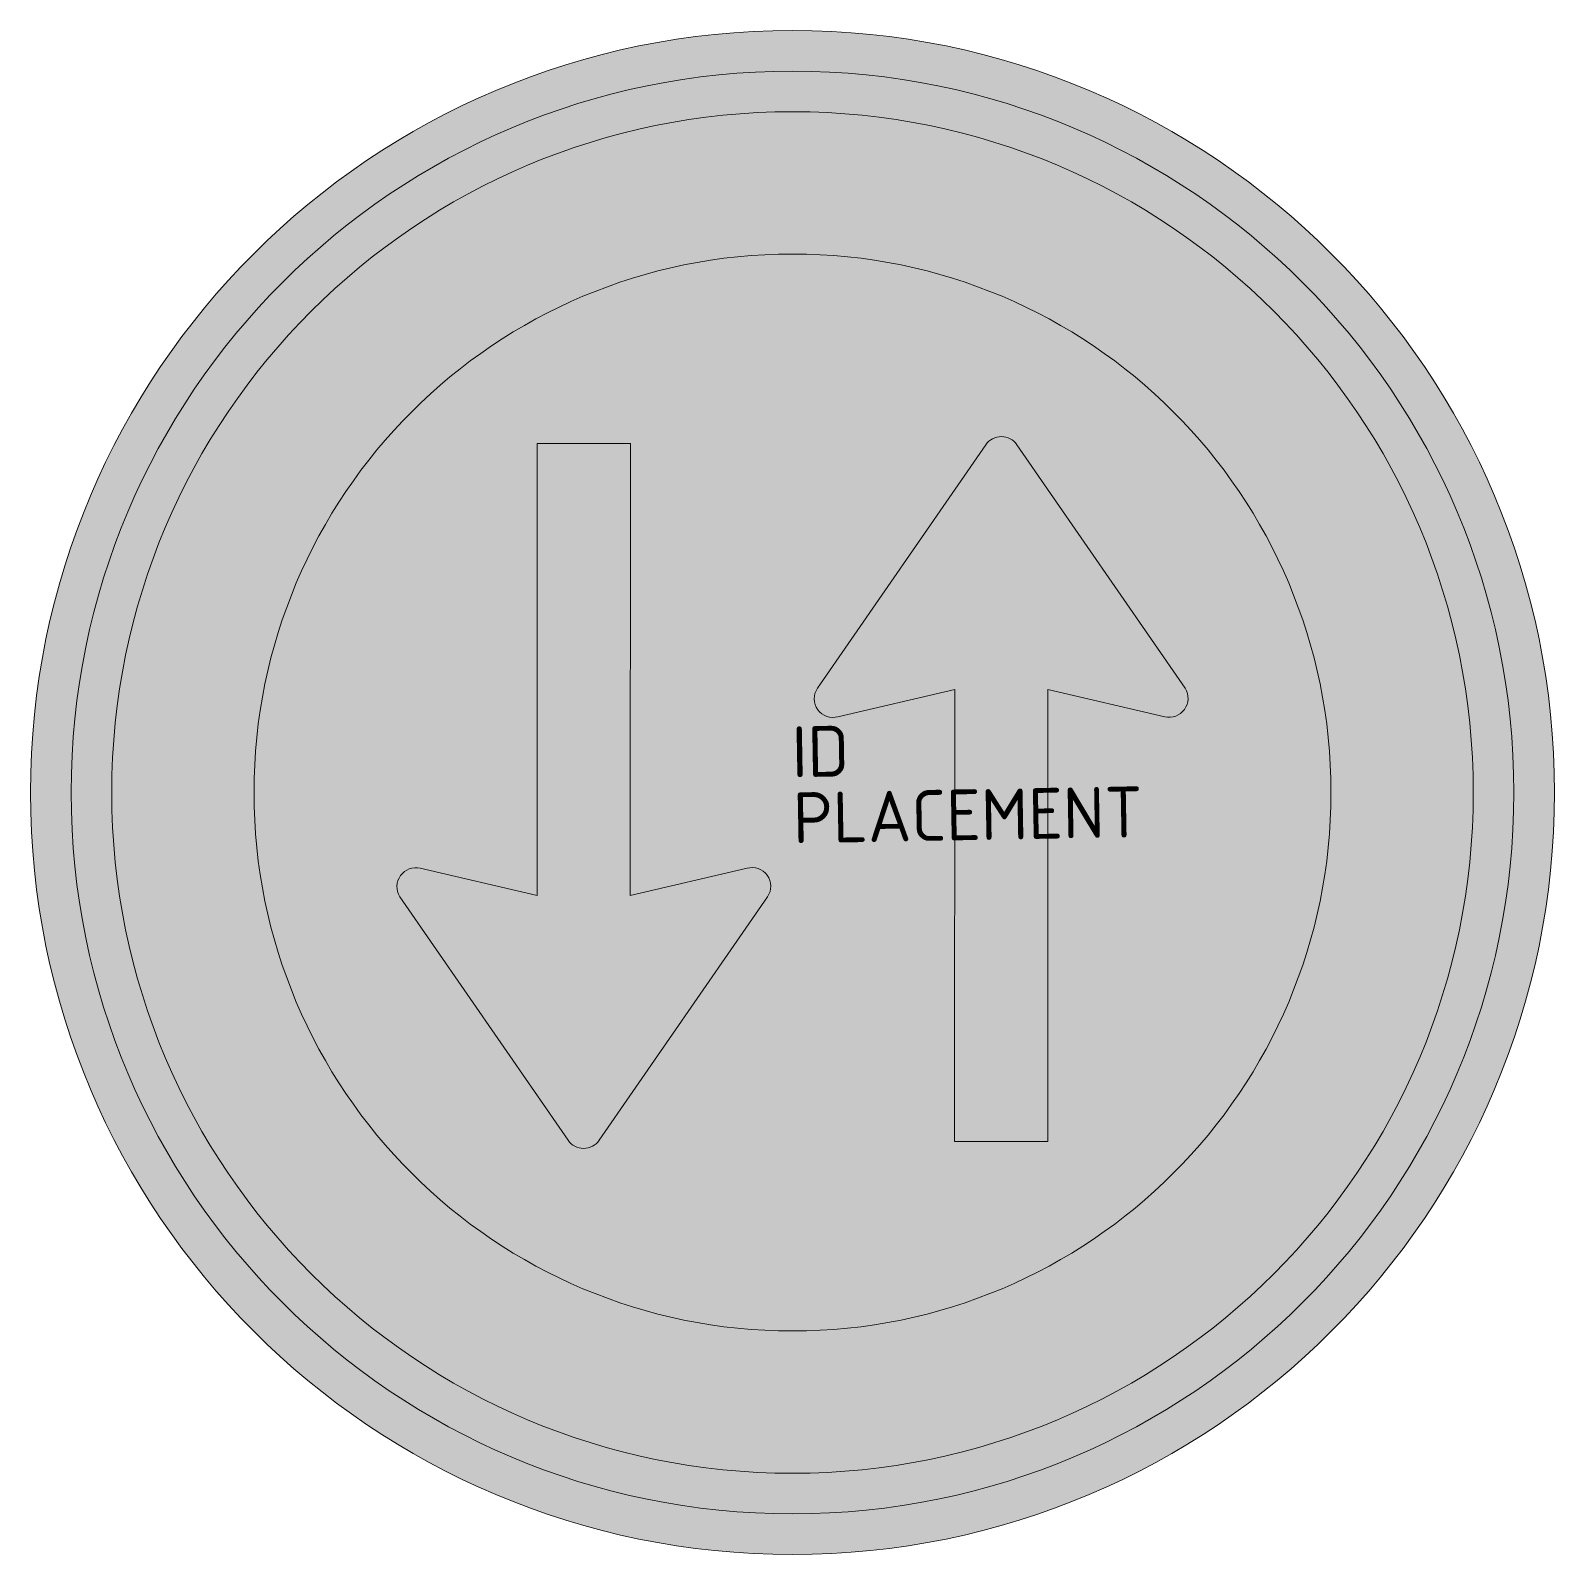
# Model space of a CAD drawing. Extents: x -3.75 to 3.75, y -3.75 to 3.75.
import ezdxf
from ezdxf.enums import TextEntityAlignment as Align

# ---------------------------------------------------------------- set-up
doc = ezdxf.new("R2010")
doc.units = 0
doc.styles.add('NLCS-ISO', font='NLCS-ISO.ttf', dxfattribs={"height": 0.25})

msp = doc.modelspace()

# ---------------------------------------------------------------- hatches: boundary and pattern name
at = {"true_color": 0xbb1e10}
h = msp.add_hatch(color=22, dxfattribs=at)
h.dxf.hatch_style = 1
h.paths.add_polyline_path([(-3.75, 0), (-3.55, 0, -1), (3.55, 0), (3.75, 0, 1)])
at = {"true_color": 0xf1f0ea}
h = msp.add_hatch(color=7, dxfattribs=at)
h.dxf.hatch_style = 1
h.paths.add_polyline_path([(-3.55, 0), (-3.35, 0, -1), (3.35, 0), (3.55, 0, 1)])
at = {"true_color": 0xbb1e10}
h = msp.add_hatch(color=22, dxfattribs=at)
h.dxf.hatch_style = 1
h.paths.add_polyline_path([(-3.35, 0), (-2.65, 0, -1), (2.65, 0), (3.35, 0, 1)])
at = {"true_color": 0xf1f0ea}
h = msp.add_hatch(color=7, dxfattribs=at)
h.dxf.hatch_style = 1
h.paths.add_polyline_path([(-2.65, 0, 1), (2.65, 0, 1)])
h.paths.add_polyline_path([(0.9517, 1.7114, -0.524376), (1.1045, 1.7114), (1.9325, 0.513, -0.668412), (1.8316, 0.3724), (1.257, 0.5071), (1.2565, -1.7181), (0.798, -1.7179), (0.7985, 0.5072), (0.2239, 0.3728, -0.704279), (0.123, 0.5135)], flags=16)
h.paths.add_polyline_path([(-0.7985, -0.5072), (-0.2239, -0.3728, -0.704279), (-0.123, -0.5135), (-0.9517, -1.7114, -0.524376), (-1.1045, -1.7114), (-1.9325, -0.513, -0.668412), (-1.8316, -0.3724), (-1.257, -0.5071), (-1.2565, 1.7181), (-0.798, 1.7179)], flags=16)
at = {"true_color": 0xbb1e10}
h = msp.add_hatch(color=22, dxfattribs=at)
h.dxf.hatch_style = 1
h.paths.add_polyline_path([(1.1045, 1.7114, 0.524376), (0.9517, 1.7114), (0.123, 0.5135, 0.704279), (0.2239, 0.3728), (0.7985, 0.5072), (0.798, -1.7179), (1.2565, -1.7181), (1.257, 0.5071), (1.8316, 0.3724, 0.704269), (1.9273, 0.5205)])
at = {"true_color": 0x2a292a}
h = msp.add_hatch(color=250, dxfattribs=at)
h.dxf.hatch_style = 1
h.paths.add_polyline_path([(-0.798, 1.7179), (-1.2565, 1.7181), (-1.257, -0.5071), (-1.8316, -0.3724, 0.704269), (-1.9273, -0.5205), (-1.1045, -1.7114, 0.524376), (-0.9517, -1.7114), (-0.123, -0.5135, 0.704279), (-0.2239, -0.3728), (-0.7985, -0.5072)])
at = {"true_color": 0xbb1e10}
h = msp.add_hatch(color=22, dxfattribs=at)
h.dxf.hatch_style = 1
h.paths.add_polyline_path([(3.75, 0), (3.55, 0, -1), (-3.55, 0), (-3.75, 0, 1)])
at = {"true_color": 0xf1f0ea}
h = msp.add_hatch(color=7, dxfattribs=at)
h.dxf.hatch_style = 1
h.paths.add_polyline_path([(3.55, 0), (3.35, 0, -1), (-3.35, 0), (-3.55, 0, 1)])
at = {"true_color": 0xbb1e10}
h = msp.add_hatch(color=22, dxfattribs=at)
h.dxf.hatch_style = 1
h.paths.add_polyline_path([(3.35, 0), (2.65, 0, -1), (-2.65, 0), (-3.35, 0, 1)])

# ---------------------------------------------------------------- linework, layer by layer
at = {"color": 22, "lineweight": 0, "true_color": 0xbb1e10}
msp.add_lwpolyline([(1.2565, -1.7181), (1.257, 0.5071), (1.8316, 0.3724, 0.668412), (1.9325, 0.513), (1.1045, 1.7114, 0.52438), (0.9517, 1.7114), (0.123, 0.5135, 0.704279), (0.2239, 0.3728), (0.7985, 0.5072), (0.798, -1.7179)], format="xyb", close=True, dxfattribs=at)
at = {"color": 250, "lineweight": 0, "true_color": 0x2a292a}
msp.add_lwpolyline([(-1.2565, 1.7181), (-1.257, -0.5071), (-1.8316, -0.3724, 0.668412), (-1.9325, -0.513), (-1.1045, -1.7114, 0.52438), (-0.9517, -1.7114), (-0.123, -0.5135, 0.704279), (-0.2239, -0.3728), (-0.7985, -0.5072), (-0.798, 1.7179)], format="xyb", close=True, dxfattribs=at)
at = {"color": 22, "lineweight": 0, "true_color": 0xbb1e10}
msp.add_circle((0, 0), 3.75, dxfattribs=at)
at = {"color": 7, "lineweight": 0, "true_color": 0xf1f0ea}
for radius in [3.55, 3.35, 2.65]:
    msp.add_circle((0, 0), radius, dxfattribs=at)

# ---------------------------------------------------------------- texts
at = {"style": 'NLCS-ISO'}
msp.add_attdef('ID', text='', height=0.25, rotation=1, dxfattribs=at).set_placement((0, 0), align=Align.BOTTOM_LEFT)
msp.add_attdef('PLACEMENT', text='', height=0.25, rotation=1, dxfattribs=at).set_placement((0, 0), align=Align.TOP_LEFT)

doc.saveas('drawing.dxf')
